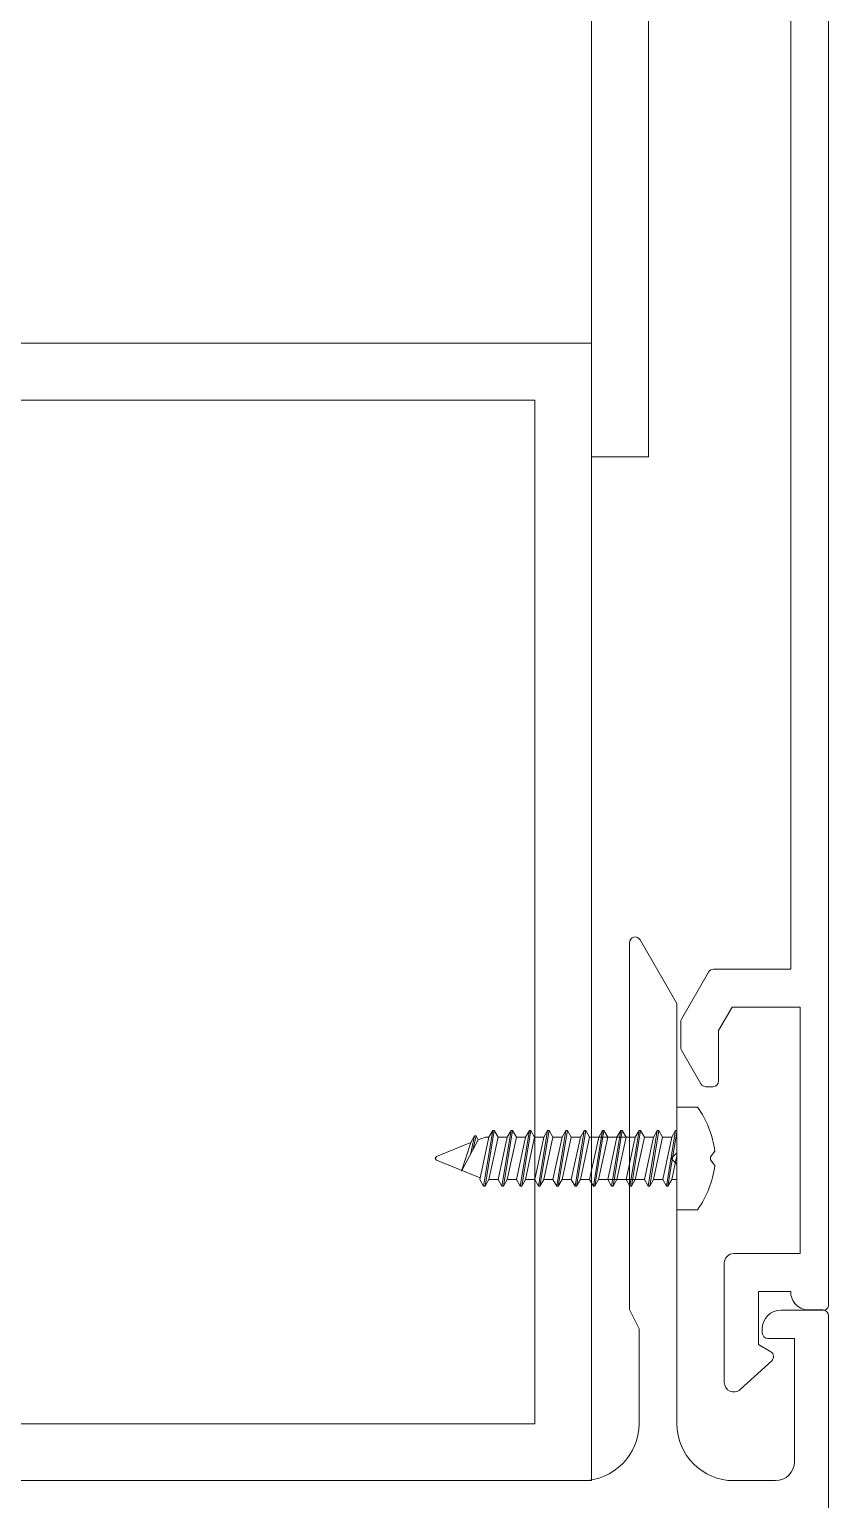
# Model space of a CAD drawing. Extents: x -2050 to 29725, y -1777 to 6820.
# Drawn here: x 13344.87 to 13349.08, y 328.49 to 336.25 of the extents above; entities that cross this region are included whole.
import ezdxf

# ---------------------------------------------------------------- set-up
doc = ezdxf.new("R2010")
doc.units = 0
doc.header["$LTSCALE"] = 25
doc.header["$MEASUREMENT"] = 0
doc.layers.get('0').update_dxf_attribs({"color": 9, "lineweight": 9})
doc.layers.add('10', color=9, linetype='Continuous', lineweight=9)

# ---------------------------------------------------------------- blocks, each defined once
blk = doc.blocks.new('*U300')
at = {"layer": '10'}
for p, q in [((1.999999999970953, -11.00484766565205), (2.299999999962154, -11.00484766565205)), ((2.559022459441107, -14.43459761733175), (2.450000039435904, -14.43459761733175)), ((2.450000039435904, -14.97579761732413), (2.450000039435904, -14.43459761733175)), ((1.478509228281095, -14.55865602082667), (1.430283640324148, -14.85173914253391)), ((1.438276543271229, -14.85173914253391), (1.486501886992925, -14.55865602082667)), ((1.458511126153266, -14.59329333794994), (1.478509228281095, -14.55865602082667)), ((1.478509228281095, -14.55865602082667), (1.486501886992925, -14.55865602082667)), ((1.486501886992925, -14.55865602082667), (1.506500233356461, -14.59329333794994)), ((1.574959793607547, -14.55865602082667), (1.526734327768224, -14.85173914253391)), ((1.534727474950555, -14.85173914253391), (1.582953062907733, -14.55865602082667)), ((1.554962118891294, -14.59329333794994), (1.574959793607547, -14.55865602082667)), ((1.582953062907733, -14.55865602082667), (1.574959793607547, -14.55865602082667)), ((1.582953062907733, -14.55865602082667), (1.602950798682909, -14.59329333794994)), ((1.671410297875751, -14.55865602082667), (1.623184893094446, -14.85173914253391)), ((1.631178162394405, -14.85173914253391), (1.679403689292881, -14.55865602082667)), ((1.651412684217973, -14.59329333794994), (1.671410297875751, -14.55865602082667)), ((1.679403689292881, -14.55865602082667), (1.671410297875751, -14.55865602082667)), ((1.679403689292881, -14.55865602082667), (1.699401364009131, -14.59329333795085)), ((1.767861168495926, -14.55865602082667), (1.719635763714848, -14.85173914253391)), ((1.727629033015034, -14.85173914253391), (1.77585455991351, -14.55865602082667)), ((1.747863554838373, -14.59329333794994), (1.767861168495926, -14.55865602082667)), ((1.77585455991351, -14.55865602082667), (1.767861168495926, -14.55865602082667)), ((1.77585455991351, -14.55865602082667), (1.79585223462976, -14.59329333795085)), ((1.86431155064605, -14.55865602082667), (1.816085962688646, -14.85173914253391)), ((1.824079354106229, -14.85173914253391), (1.872304819946007, -14.55865602082667)), ((1.844313875929571, -14.59329333794994), (1.86431155064605, -14.55865602082667)), ((1.86431155064605, -14.55865602082667), (1.872304819946007, -14.55865602082667)), ((1.872304819946007, -14.55865602082667), (1.892302555721186, -14.59329333794994)), ((1.960761810678548, -14.55865602082667), (1.912536405897697, -14.85173914253391)), ((1.920529675197881, -14.85173914253391), (1.968755202096133, -14.55865602082667)), ((1.940764197020769, -14.59329333794994), (1.960761810678548, -14.55865602082667)), ((1.968755202096133, -14.55865602082667), (1.960761810678548, -14.55865602082667)), ((1.968755202096133, -14.55865602082667), (1.988752876812384, -14.59329333795085)), ((2.057212742358557, -14.55865602082667), (2.008987154401379, -14.85173914253391)), ((2.016980545818737, -14.85173914253391), (2.065205950599589, -14.55865602082667)), ((2.037215067642534, -14.59329333794994), (2.057212742358557, -14.55865602082667)), ((2.057212742358557, -14.55865602082667), (2.065205950599589, -14.55865602082667)), ((2.065205950599589, -14.55865602082667), (2.085203747433695, -14.59329333794994)), ((2.153663063449299, -14.55865602082667), (2.10543747549235, -14.85173914253391)), ((2.11343086690948, -14.85173914253391), (2.16165627169056, -14.55865602082667)), ((2.133665388733275, -14.59329333794994), (2.153663063449299, -14.55865602082667)), ((2.153663063449299, -14.55865602082667), (2.16165627169056, -14.55865602082667)), ((2.16165627169056, -14.55865602082667), (2.181654068524435, -14.59329333794994)), ((2.25011338454027, -14.55865602082667), (2.201887796583093, -14.85173914253391)), ((2.209881188000224, -14.85173914253391), (2.2581065927813, -14.55865602082667)), ((2.230115709824019, -14.59329333794994), (2.25011338454027, -14.55865602082667)), ((2.25011338454027, -14.55865602082667), (2.2581065927813, -14.55865602082667)), ((2.2581065927813, -14.55865602082667), (2.27810438961518, -14.59329333794994)), ((2.34656370563101, -14.55865602082667), (2.298338117673836, -14.85173914253391)), ((2.306331509091419, -14.85173914253391), (2.354556913872499, -14.55865602082667)), ((2.326566030915214, -14.59329333794994), (2.34656370563101, -14.55865602082667)), ((2.34656370563101, -14.55865602082667), (2.354556913872499, -14.55865602082667)), ((2.354556913872499, -14.55865602082667), (2.374554710706377, -14.59329333794994)), ((2.443013996192973, -14.55865602082667), (2.394788408235795, -14.85173914253391)), ((2.40278179965338, -14.85173914253391), (2.450000068690483, -14.56477674680445)), ((2.423016321476723, -14.59329333794994), (2.443013996192973, -14.55865602082667)), ((2.443013996192973, -14.55865602082667), (2.450000579334698, -14.55865602082667)), ((1.182124656954954, -14.69513753286992), (1.362060682944217, -14.62087329514634)), ((1.401988928749629, -14.60691403101009), (1.313834850751788, -14.77265785351938)), ((1.313834850751788, -14.77265785351938), (1.362060682944217, -14.62087329514634)), ((1.382058357660695, -14.58623811508096), (1.360550637623133, -14.68482409001535)), ((1.362060682944217, -14.62087329514634), (1.382058357660695, -14.58623811508096)), ((1.374102700585069, -14.65934382302657), (1.390051443784327, -14.58623811508096)), ((1.382058357660695, -14.58623811508096), (1.390051443784327, -14.58623811508096)), ((1.390051443784327, -14.58623811508096), (1.401988928749629, -14.60691403101009)), ((1.401988928749629, -14.60691403101009), (1.440941210606695, -14.59329333794994)), ((1.410286026666368, -14.81710182541064), (1.458511126153266, -14.59329333794994)), ((1.440941210606695, -14.59329333794994), (1.458511126153266, -14.59329333794994)), ((1.506500233356461, -14.59329333794994), (1.554962118891294, -14.59329333794994)), ((1.506736653051745, -14.81710182541064), (1.554962118891294, -14.59329333794994)), ((1.602950676565058, -14.59329333794994), (1.554725149666579, -14.81710182541064)), ((1.602950798682909, -14.59329333794994), (1.651412684217973, -14.59329333794994)), ((1.603187218378195, -14.81710182541064), (1.651412684217973, -14.59329333794994)), ((1.699401364009131, -14.59329333795085), (1.651175776052184, -14.81710182541064)), ((1.747863554838373, -14.59329333794994), (1.699401364009131, -14.59329333795085)), ((1.699638088998824, -14.81710182541064), (1.747863554838373, -14.59329333794994)), ((1.79585223462976, -14.59329333795085), (1.747626646672584, -14.81710182541064)), ((1.795852234629306, -14.59329333794994), (1.844313875929571, -14.59329333794994)), ((1.796088410089564, -14.81710182541064), (1.844313875929571, -14.59329333794994)), ((1.892302433603331, -14.59329333794994), (1.844077028822709, -14.81710182541064)), ((1.892302555721186, -14.59329333794994), (1.940764197020769, -14.59329333794994)), ((1.892538731181218, -14.81710182541064), (1.940764197020769, -14.59329333794994)), ((1.988752876812384, -14.59329333795085), (1.940527288855206, -14.81710182541064)), ((2.177215067640588, -14.59329333794994), (1.988752876812384, -14.59329333795085)), ((1.988989601802756, -14.81710182541064), (2.037215067642534, -14.59329333794994)), ((2.085203625316069, -14.59329333794994), (2.036978159476518, -14.81710182541064)), ((2.085203747433695, -14.59329333794994), (2.133665388733732, -14.59329333794994)), ((2.085439922893498, -14.81710182541064), (2.133665388733275, -14.59329333794994)), ((2.181653946407036, -14.59329333794994), (2.13342848056726, -14.81710182541064)), ((2.181654068524435, -14.59329333794994), (2.230115709824473, -14.59329333794994)), ((2.181890243984467, -14.81710182541064), (2.230115709824019, -14.59329333794994)), ((2.278104267497779, -14.59329333794994), (2.229878801658002, -14.81710182541064)), ((2.27810438961518, -14.59329333794994), (2.326566030915214, -14.59329333794994)), ((2.278340565075211, -14.81710182541064), (2.326566030915214, -14.59329333794994)), ((2.374554588588976, -14.59329333794994), (2.3263291227492, -14.81710182541064)), ((2.374554710706377, -14.59329333794994), (2.423016321476723, -14.59329333794994)), ((2.37479085563717, -14.81710182541064), (2.423016321476723, -14.59329333794994)), ((1.174984928698845, -14.70519758168029), (1.182124656954954, -14.69513753286992)), ((1.182124656954954, -14.71525763049067), (1.174984928698845, -14.70519758168029)), ((1.412433770153653, -14.80713330374874), (1.182124656954954, -14.71525763049067)), ((1.360550637623133, -14.68482409001535), (1.374102700585069, -14.65934382302657)), ((2.450000042440874, -14.69077421556358), (2.422779413310934, -14.81710182541064)), ((1.410286026666368, -14.81710182541064), (1.412433770153653, -14.80713330374874)), ((1.430283640324148, -14.85173914253391), (1.410286026666368, -14.81710182541064)), ((1.438276543271229, -14.85173914253391), (1.430283640324148, -14.85173914253391)), ((1.458274706457984, -14.81710182541064), (1.438276543271229, -14.85173914253391)), ((1.506736653051745, -14.81710182541064), (1.458274706457984, -14.81710182541064)), ((1.526734327768224, -14.85173914253391), (1.506736653051745, -14.81710182541064)), ((1.534727474950555, -14.85173914253391), (1.526734327768224, -14.85173914253391)), ((1.554725149666579, -14.81710182541064), (1.534727474950555, -14.85173914253391)), ((1.554725332843361, -14.81710182541064), (1.534727474950555, -14.85173914253391)), ((1.603187218378195, -14.81710182541064), (1.554725332843361, -14.81710182541064)), ((1.623184893094446, -14.85173914253391), (1.603187218378195, -14.81710182541064)), ((1.631178162394405, -14.85173914253391), (1.623184893094446, -14.85173914253391)), ((1.651175776052184, -14.81710182541064), (1.631178162394405, -14.85173914253391)), ((1.65117589816981, -14.81710182541064), (1.631178162394405, -14.85173914253391)), ((1.699638088998824, -14.81710182540973), (1.65117589816981, -14.81710182541064)), ((1.719635763714848, -14.85173914253391), (1.699638088998824, -14.81710182541064)), ((1.727629033015034, -14.85173914253391), (1.719635763714848, -14.85173914253391)), ((1.747626768789984, -14.81710182541064), (1.727629033015034, -14.85173914253391)), ((1.747626646672584, -14.81710182541064), (1.727629033015034, -14.85173914253391)), ((1.747626646672584, -14.81710182541064), (1.796088410089564, -14.81710182541064)), ((1.816085962688646, -14.85173914253391), (1.796088410089564, -14.81710182541064)), ((1.824079354106229, -14.85173914253391), (1.816085962688646, -14.85173914253391)), ((1.844077028822709, -14.81710182541064), (1.824079354106229, -14.85173914253391)), ((1.844076784587455, -14.81710182541064), (1.824079354106229, -14.85173914253391)), ((1.892538731181218, -14.81710182541064), (1.844076784587455, -14.81710182541064)), ((1.912536405897697, -14.85173914253391), (1.892538731181218, -14.81710182541064)), ((1.920529675197881, -14.85173914253391), (1.912536405897697, -14.85173914253391)), ((1.940527410972604, -14.81710182541064), (1.920529675197881, -14.85173914253391)), ((1.940527288855206, -14.81710182541064), (1.920529675197881, -14.85173914253391)), ((1.98898960180162, -14.81710182540973), (1.940527410972604, -14.81710182541064)), ((1.988989601802756, -14.81710182541064), (1.940527655208994, -14.81710182541064)), ((2.008987154401379, -14.85173914253391), (1.988989601802756, -14.81710182541064)), ((2.016980545818737, -14.85173914253391), (2.008987154401379, -14.85173914253391)), ((2.036977976299965, -14.81710182541064), (2.016980545818737, -14.85173914253391)), ((2.036978159476518, -14.81710182541064), (2.016980545818737, -14.85173914253391)), ((2.085439922893498, -14.81710182541064), (2.036977976299965, -14.81710182541064)), ((2.085439922893498, -14.81710182541064), (2.036977976299965, -14.81710182541064)), ((2.036978159475836, -14.81710182541064), (2.225439922892005, -14.81710182541064)), ((2.10543747549235, -14.85173914253391), (2.085439922893498, -14.81710182541064)), ((2.11343086690948, -14.85173914253391), (2.10543747549235, -14.85173914253391)), ((2.133428297390707, -14.81710182541064), (2.11343086690948, -14.85173914253391)), ((2.13342848056726, -14.81710182541064), (2.11343086690948, -14.85173914253391)), ((2.181890243984467, -14.81710182541064), (2.133428297390707, -14.81710182541064)), ((2.181890243984467, -14.81710182541064), (2.133428297390707, -14.81710182541064)), ((2.201887796583093, -14.85173914253391), (2.181890243984467, -14.81710182541064)), ((2.209881188000224, -14.85173914253391), (2.201887796583093, -14.85173914253391)), ((2.229878618481448, -14.81710182541064), (2.209881188000224, -14.85173914253391)), ((2.229878801658002, -14.81710182541064), (2.209881188000224, -14.85173914253391)), ((2.278340565075211, -14.81710182541064), (2.229878618481448, -14.81710182541064)), ((2.298338117673836, -14.85173914253391), (2.278340565075211, -14.81710182541064)), ((2.306331509091419, -14.85173914253391), (2.298338117673836, -14.85173914253391)), ((2.3263291227492, -14.81710182541064), (2.306331509091419, -14.85173914253391)), ((2.326328939572646, -14.81710182541064), (2.306331509091419, -14.85173914253391)), ((2.32632923182467, -14.81710131920408), (2.374790563383326, -14.81710131920408)), ((2.394788408235795, -14.85173914253391), (2.37479085563717, -14.81710182541064)), ((2.40278179965338, -14.85173914253391), (2.394788408235795, -14.85173914253391)), ((2.422779230134608, -14.81710182541064), (2.40278179965338, -14.85173914253391)), ((2.422779413310934, -14.81710182541064), (2.40278179965338, -14.85173914253391)), ((2.422779230134608, -14.81710182541064), (2.450000016122828, -14.81710183108134)), ((2.559022459441107, -14.97579761732413), (2.450000039435904, -14.97579761732413))]:
    blk.add_line(p, q, dxfattribs=at)
for points in [[(3.050000000025476, -0.4000000000032742), (3.050000000025476, -13.70743854310331), (2.643205080783161, -13.70743854310331, 0.2679491924311388), (2.617224318670706, -13.72243854309909), (2.474019237909315, -13.97047701888186, 0.1316524975873767), (2.470000000017591, -13.9854770188831), (2.470000000017591, -14.11940006733221, 0.1316524975873923), (2.474019237909315, -14.13440006733435), (2.576809799831549, -14.31243854310469, 0.267949192431055), (2.602790561932522, -14.32743854310684), (2.640000000010501, -14.32743854310684, 0.414213562372984), (2.670000000026391, -14.29743854310254), (2.670000000026391, -14.03102838159248), (2.741354626540271, -13.90743854310312), (3.100000000024747, -13.90743854310312), (3.100000000024747, -15.20743854311331), (2.750000000018246, -15.20743854311331, 0.4142135623730951), (2.700000000018973, -15.25743854310985), (2.700000000018973, -15.8874385431136, 0.6509713219855771), (2.783619563369085, -15.92444833858644), (2.950171738028473, -15.77315295001699, 0.5081417899848786), (2.945000000022388, -15.72496631061222), (2.88000000002097, -15.68743854311378), (2.88000000002097, -15.40743854311313), (3.050000000025476, -15.40743854311313, 0.4323631458874122), (3.150000000024022, -15.50491969297764), (3.220000000029982, -15.50491969297764, 0.4773930374361779), (3.250000000022566, -15.47743854311375), (3.250000000022566, -0.3000000000020009, 0.4142135623730951)], [(-1.950000000018178, -16.40519760309871), (5.68e-14, -16.40519760309871), (1.950000000018178, -16.40519760309871, 0.4142135623730951), (2.250000000013812, -16.10519760309671), (2.250000000013812, -15.60519760309307), (2.200000000026248, -15.50272809544276), (2.200000000026248, -13.5671591273076, -0.7673269879789352), (2.255980762131287, -13.55215912731182), (2.45000000002261, -13.88821030498275), (2.45000000002261, -14.67519760308732), (2.420000000018319, -14.70519760308525), (2.45000000002261, -14.73519760308954), (2.45000000002261, -16.10519760309671, 0.4142135623730284), (2.750000000018246, -16.40519760309871), (2.970000000022025, -16.40519760309871, 0.4142135623730951), (3.070000000020569, -16.30519760309744), (3.070000000020569, -15.65519760309235), (2.930000000020243, -15.65519760309235, -0.4142135623730951), (2.900000000016063, -15.62519760309351), (2.900000000016063, -15.60519760309307, -0.4142135623730951), (3.000000000026203, -15.50519760309089), (3.220000000029982, -15.50519760309089, -0.4142135623730951), (3.250000000022566, -15.53519760309518), (3.250000000022566, -16.60519760310126)]]:
    blk.add_lwpolyline(points, format="xyb", dxfattribs=at)
for points in [[(1.999999999970953, -11.00484766565205), (1.999999999970953, -1.899927972948715), (-1.099999999968019, -1.899927972948715), (-1.099999999968019, -2.499927972937255), (-1.399999999966494, -2.499927972937255), (-1.399999999966494, -1.599927972955811), (2.299999999962154, -1.599927972955811), (2.299999999962154, -11.00484766565205)], [(1.506500233356461, -14.59329333794994), (1.458274706457984, -14.81710182541064)], [(2.649970066120602, -14.6669537871212), (2.62776762516472, -14.69694761732808), (2.62776762516472, -14.7134476173278), (2.649970066120602, -14.74344144753558)]]:
    blk.add_lwpolyline(points, dxfattribs=at)
for points in [[(-1.999999999970839, -10.40519760320785), (1.999999999970953, -10.40519760320785), (1.999999999970953, -16.40519760312054), (-1.999999999970839, -16.40519760312054)], [(-1.699999999979638, -10.70519760320348), (1.69999999997236, -10.70519760320348), (1.69999999997236, -16.10519760312581), (-1.699999999979638, -16.10519760312581)]]:
    blk.add_lwpolyline(points, close=True, dxfattribs=at)
for centre, radius, start, end in [((2.133865798085651, -14.73498735640169), 0.5205690943891569, 7.509510361938945, 35.24269414008714), ((2.133865798085651, -14.67540787825419), 0.5205690943891572, 324.7573058599128, 352.490489638061)]:
    blk.add_arc(centre, radius, start, end, dxfattribs=at)
blk = doc.blocks.new('p-2. kat planı')
at = {"layer": '10'}
blk.add_blockref('*U300', (13345.83333333263, 344.9999994530737), dxfattribs=at)

msp = doc.modelspace()

# ---------------------------------------------------------------- block references
msp.add_blockref('p-2. kat planı', (0, 0))

doc.saveas('drawing.dxf')
